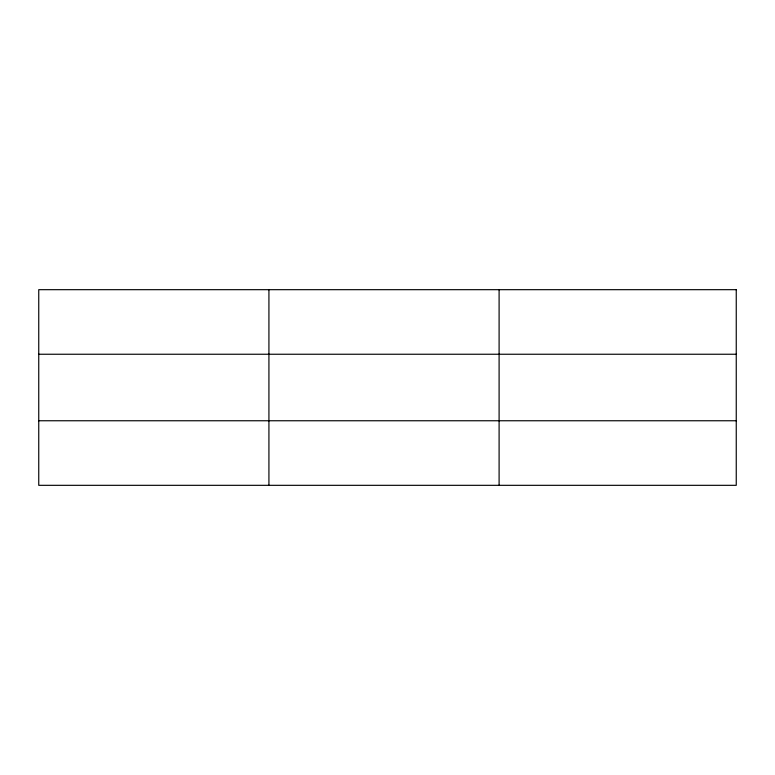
<?xml version="1.0" encoding="UTF-8"?>
<svg xmlns="http://www.w3.org/2000/svg" width="775" height="775" viewBox="0 0 775 775"><rect width="100%" height="100%" fill="white"/><g stroke="black" fill="none" stroke-linecap="round" stroke-linejoin="round"><path stroke-width="1.16" d="M268.925 289.676L268.925 485.324M499.1 289.676L499.1 485.324M38.75 354.243L736.25 354.243M38.75 420.757L736.25 420.757M736.25 289.676L736.25 485.324L38.75 485.324L38.75 289.676L736.25 289.676"/></g></svg>
